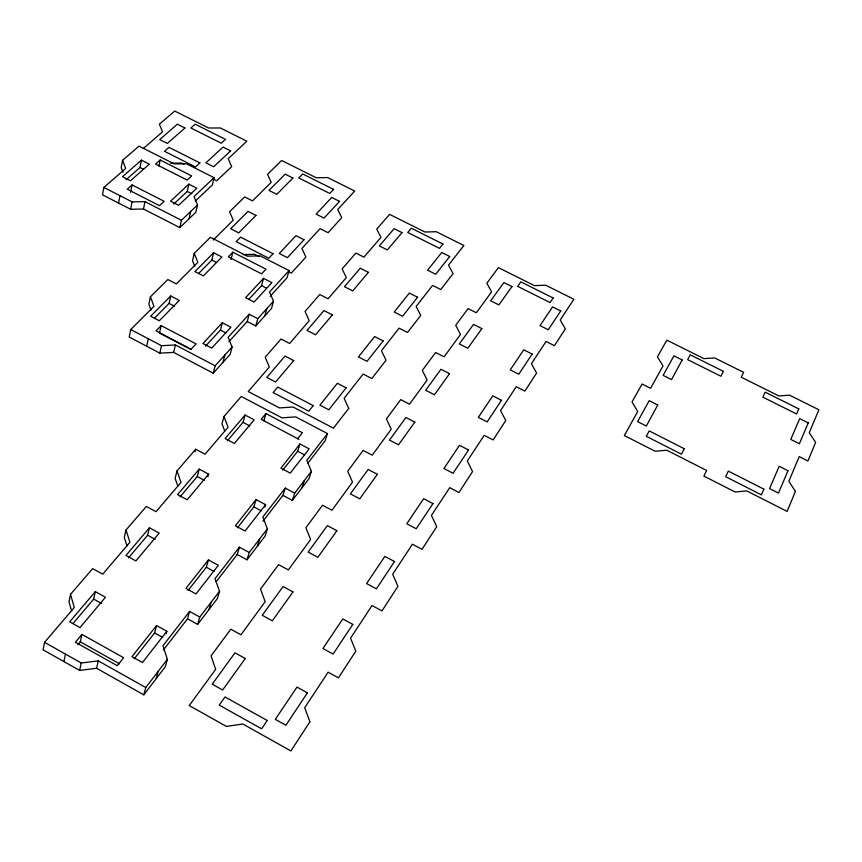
<?xml version="1.0" encoding="UTF-8"?>
<svg xmlns="http://www.w3.org/2000/svg" width="862" height="862" viewBox="0 0 862 862"><rect width="100%" height="100%" fill="white"/><g stroke="black" fill="none" stroke-linecap="round" stroke-linejoin="round"><path stroke-width="1.29" d="M122.576 160.289L125.701 168.435L103.849 187.442L102.513 194.855L130.636 209.261L143.491 209.013L179.824 227.6L195.879 212.224L197.538 204.94L194.047 196.568L214.067 177.68L186.558 163.802L174.221 163.909L139.03 146.131L122.576 160.289L121.197 167.648L122.986 172.303M118.568 203.076L119.958 195.674M130.636 192.312L132.058 184.942L164.168 201.309L159.47 205.652L127.253 189.209L132.058 184.942M307.637 463.444L325.136 440.805L327.528 433.586L295.698 416.885L281.96 417.854L241.263 396.455L223.969 416.497L228.107 427.196L205.037 454.231L195.706 449.253L176.99 470.943L181.031 482.375L156.011 511.694L146.346 506.447L126.014 530.001L129.936 542.263L102.718 574.167L92.676 568.629L70.522 594.306L74.283 607.505L44.555 642.352L43.1 649.851L79.606 670.42L96.576 668.276L143.825 694.847L165.332 666.692L167.347 659.376L162.993 645.735L189.586 611.438L199.768 617.052L197.657 624.379L187.517 618.787L189.586 611.438M130.636 209.261L132.08 201.87L103.849 187.442M126.078 179.727L140.021 167.465L141.454 160.138L149.331 164.125L130.464 180.783L122.49 176.721L141.454 160.138M143.491 209.013L144.978 201.643L132.08 201.87M70.522 594.306L68.992 601.816L71.708 611.395M158.931 166.075L160.17 159.998L191.655 175.902L187.162 180.061L155.58 164.071L160.17 159.998M194.23 253.363L197.851 262.328L176.311 283.921L167.842 279.536L150.43 296.808L153.964 306.312L130.776 329.564L129.214 337.042L159.826 353.14L173.682 352.396L213.248 373.171L230.165 354.379L232.104 347.041L228.15 337.247L249.193 314.221L257.77 318.649L273.513 301.226L269.494 292.013L289.072 270.593L260.119 255.82L247.459 256.219L210.425 237.298L194.23 253.363L192.528 260.701L194.769 266.304M63.928 661.585L65.48 654.129M150.43 296.808L148.835 304.243L151.033 310.191M77.882 644.776L80.317 641.845L81.933 634.389L123.611 657.717L117.264 665.701L75.403 642.222L81.933 634.389M146.68 346.233L148.307 338.766M73.238 623.269L93.667 599.09L95.305 591.612L105.455 597.247L80.004 627.601L69.682 621.825L95.305 591.612M79.606 670.42L81.243 662.997L98.29 660.874L145.775 687.531L143.825 694.847M173.779 204.025L187.259 191.439L188.864 184.156L196.816 188.185L178.585 205.296L170.536 201.191L188.864 184.156M179.824 227.6L181.451 220.273L197.538 204.94M161.14 325.62L156.044 330.846L191.127 349.218L196.094 343.895L161.14 325.62L159.481 333.066L190.804 349.466M154.513 318.143L169.081 303.392L170.751 295.989L179.296 300.429L159.33 320.761L150.656 316.225L170.751 295.989M189.047 218.765L190.696 211.459M159.826 353.14L161.506 345.694L175.417 344.972L215.155 365.8L232.104 347.041M126.014 530.001L124.3 537.479L127.026 546.055M96.576 668.276L98.29 660.874M214.067 177.68L212.375 184.899L195.254 201.148M173.682 352.396L175.417 344.972M198.81 273.286L211.858 260.087L213.625 252.781L221.9 257.027L203.346 275.926L194.952 271.595L213.625 252.781M128.557 557.811L147.628 535.227L149.438 527.781L159.222 533.104L135.894 560.925L125.96 555.473L149.438 527.781M176.99 470.943L175.115 478.367L177.798 485.985M231.005 259.473L232.837 252.2L265.97 269.138L261.574 273.847L228.322 256.822L232.837 252.2M205.501 346.19L220.403 330.081L222.277 322.744L230.919 327.226L211.718 348.129L202.947 343.539L222.277 322.744M213.248 373.171L215.155 365.8M195.071 451.72L195.706 449.253M222.978 362.363L224.896 355.015M134.213 658.859L154.61 632.945L156.55 625.575L166.84 631.275L166.172 633.721M180.007 496.921L197.247 476.524L199.197 469.122L208.626 474.175L207.968 476.632M228.861 341.708L247.243 321.515L249.193 314.221M223.969 416.497L221.976 423.867L224.713 430.989M249.021 299.157L261.574 285.602L263.535 278.351L271.907 282.639L254.064 302.056L245.573 297.681L263.535 278.351M156.205 678.642L158.199 671.326M247.243 321.515L255.777 325.933L257.77 318.649M264.806 315.901L266.821 308.639M273.513 301.226L271.487 308.477L255.777 325.933M227.439 440.784L243.009 422.358L245.077 415.031L254.182 419.826L234.378 443.445L225.133 438.542L245.077 415.031M289.072 270.593L287.035 277.79L270.151 296.334M188.056 590.47L206.341 567.25L208.421 559.901L218.323 565.3L195.997 593.918L185.923 588.39L208.421 559.901M263.826 420.871L265.97 413.566L302.39 432.735L297.724 438.607M208.992 609.542L211.136 602.226M239.42 547.187L237.222 554.503L246.985 559.794L249.237 552.499L239.42 547.187L215.037 578.628L219.519 591.289L217.343 598.605L197.657 624.379M237.352 527.867L253.859 506.899L256.068 499.583L265.615 504.701L264.86 507.125M257.393 546.174L259.667 538.879M285.247 488.097L282.941 495.37L292.358 500.402L294.707 493.139L285.247 488.097L262.813 517.038L267.371 528.826L265.076 536.121L246.985 559.794M282.768 470.178L297.681 451.246L299.976 443.995L309.189 448.854L290.257 473.119L280.893 468.152L299.976 443.995M301.959 487.838L304.318 480.597M327.528 433.586L306.807 460.308L311.419 471.331L309.038 478.572L292.358 500.402M145.775 687.531L167.347 659.376M199.768 617.052L219.519 591.289M249.237 552.499L267.371 528.826M294.707 493.139L311.419 471.331M163.414 649.959L187.517 618.787M216.146 581.764L237.222 554.503M262.953 521.23L282.941 495.37M166.84 631.275L142.456 662.522L131.994 656.672L156.55 625.575M265.615 504.701L245.077 531.003L235.38 525.777L256.068 499.583M265.97 413.566L261.164 419.331L298.931 439.372M208.626 474.175L187.173 499.766L177.594 494.594L199.197 469.122M213.226 240.078L233.214 220.155L229.583 211.772L244.636 196.924L252.534 200.9L271.207 182.291L267.522 174.361L281.605 160.472L316.182 177.734L327.711 177.583L354.735 191.052L337.71 209.552L341.729 217.698L328.088 232.697L320.104 228.667L301.894 248.45L305.891 257.07L291.281 273.125L288.899 271.907M143.243 148.566L162.552 131.843L159.384 124.193L174.717 111.058L208.615 127.996L220.36 127.985L246.855 141.206L228.193 158.727L231.695 166.581L216.728 180.783L213.216 179.005M243.052 254.635L254.365 254.29L259.128 256.714M170.611 163.166L181.634 163.069L183.972 164.243M140.021 167.465L143.383 169.178M187.259 191.439L191.784 193.734M144.978 201.643L181.451 220.273M211.858 260.087L216.567 262.501M261.574 285.602L266.336 288.048M169.081 303.392L174.404 306.161M220.403 330.081L225.779 332.883M130.776 329.564L161.506 345.694M243.009 422.358L249.808 425.957M297.681 451.246L304.555 454.888M197.247 476.524L204.283 480.296M253.859 506.899L261.251 510.864M147.628 535.227L155.203 539.364M206.341 567.25L214.002 571.431M93.667 599.09L101.522 603.454M154.61 632.945L162.573 637.363M80.317 641.845L119.484 663.794M44.555 642.352L81.243 662.997M795.4 491.394L787.135 511.446L746.707 490.877L735.178 492.03L703.898 476.093L706.614 470.469L666.822 450.223L655.131 451.235L624.347 435.547L637.697 411.508L632.018 401.94L642.104 384.032L650.584 388.299L663.04 365.897L657.426 356.857L666.854 340.156L703.92 358.614L714.684 357.935L743.647 372.341L741.266 377.211L778.882 395.938L789.506 395.152L818.9 409.773L809.235 432.778L815.635 442.314L807.942 460.987L799.225 456.601L788.859 481.287L795.4 491.394M787.965 470.738L778.483 493.107L769.561 488.582L779.173 466.299L787.965 470.738M808.233 422.897L799.397 443.747L790.777 439.415L799.742 418.652L808.233 422.897M763.872 489.153L761.394 494.853L725.707 476.697L728.325 471.094L763.872 489.153M798.805 408.922L796.607 413.986L762.827 397.145L765.154 392.156L798.805 408.922M684.223 448.703L681.454 454.188L646.317 436.323L649.226 430.925L684.223 448.703M723.401 371.35L720.934 376.241L687.66 359.637L690.246 354.832L723.401 371.35M657.749 405L646.328 426.033L637.632 421.626L649.194 400.679L657.749 405M682.198 359.982L671.541 379.603L663.137 375.39L673.912 355.844L682.198 359.982M309.9 721.742L290.914 750.942L242.825 724.026L226.383 726.407L189.231 705.558L215.672 669.386L211.071 655.853L230.8 629.195L240.961 634.788L265.173 601.665L260.486 589.091L278.588 564.632L288.371 569.922L310.622 539.483L305.881 527.76L322.55 505.229L331.989 510.25L352.504 482.17L347.731 471.212L363.139 450.395L372.244 455.179L391.229 429.201L386.435 418.921L400.711 399.623L409.515 404.181L427.132 380.077L422.326 370.412L435.601 352.483L444.124 356.836L460.513 334.413L455.718 325.297L468.088 308.596L476.341 312.755L491.62 291.841L486.858 283.232L498.398 267.629L534.515 285.656L545.668 285.193L573.887 299.265L560.214 320.007L565.364 328.853L554.417 345.684L546.066 341.471L531.423 363.689L536.617 373.063L524.883 391.111L516.263 386.715L500.531 410.571L505.768 420.516L493.139 439.922L484.228 435.31L467.301 460.998L472.559 471.579L458.95 492.504L449.727 487.666L431.453 515.39L436.722 526.693L422.014 549.32L412.445 544.234L392.663 574.254L397.932 586.343L381.974 610.899L372.05 605.533L350.554 638.149L355.812 651.133L338.432 677.855L328.12 672.188L304.685 707.756L309.9 721.742M307.4 692.843L285.904 725.244L275.301 719.339L296.991 687.089L307.4 692.843M352.806 624.4L333.109 654.086L322.927 648.515L342.785 618.959L352.806 624.4M394.516 561.528L376.403 588.832L366.598 583.552L384.861 556.378L394.516 561.528M432.961 503.58L416.249 528.762L406.799 523.751L423.651 498.678L432.961 503.58M468.519 449.986L453.046 473.303L443.919 468.529L459.521 445.32L468.519 449.986M501.49 400.291L487.138 421.927L478.313 417.38L492.795 395.83L501.49 400.291M532.156 354.067L518.795 374.205L510.25 369.863L523.73 349.81L532.156 354.067M560.742 310.966L548.275 329.758L540.011 325.599L552.585 306.894L560.742 310.966M267.231 720.503L261.628 728.799L219.228 705.094L225.025 696.959L267.231 720.503M553.156 297.993L550.064 302.562L517.653 286.356L520.853 281.863L553.156 297.993M245.271 658.493L222.665 690.009L212.214 684.18L234.992 652.814L245.271 658.493M293.015 591.925L272.295 620.802L262.242 615.296L283.124 586.548L293.015 591.925M336.902 530.733L317.841 557.305L308.143 552.089L327.355 525.637L336.902 530.733M377.362 474.315L359.777 498.839L350.425 493.883L368.16 469.467L377.362 474.315M414.805 422.111L398.524 444.814L389.495 440.105L405.916 417.488L414.805 422.111M449.544 373.677L434.416 394.764L425.688 390.26L440.945 369.27L449.544 373.677M481.858 328.616L467.786 348.248L459.327 343.949L473.529 324.392L481.858 328.616M512.006 286.583L498.861 304.911L490.672 300.795L503.925 282.542L512.006 286.583M348.711 408.426L333.422 428.166L293.048 407.004L279.482 407.931L248.256 391.542L269.332 367.05L265.205 357.202L281.044 339.014L289.643 343.464L309.221 320.729L305.04 311.451L319.78 294.535L328.11 298.791L346.33 277.607L342.128 268.858L355.866 253.083L363.936 257.156L380.961 237.395L376.737 229.12L389.581 214.369L424.923 232.018L436.28 231.716L463.896 245.487L448.52 265.119L453.1 273.61L440.784 289.524L432.616 285.408L416.152 306.409L420.742 315.406L407.532 332.463L399.106 328.163L381.446 350.694L386.025 360.23L371.845 378.547L363.139 374.054L344.143 398.287L348.711 408.426M346.158 387.825L328.821 409.816L319.91 405.162L337.376 383.267L346.158 387.825M383.148 340.91L367.04 361.34L358.42 356.9L374.658 336.557L383.148 340.91M417.585 297.239L402.576 316.268L394.236 312.022L409.353 293.08L417.585 297.239M449.705 256.499L435.698 274.267L427.606 270.194L441.732 252.501L449.705 256.499M313.229 405.625L308.736 411.217L273.092 392.555L277.715 387.06L313.229 405.625M442.949 244.021L439.48 248.342L407.769 232.481L411.336 228.236L442.949 244.021M293.726 360.596L275.603 382.017L266.8 377.416L285.042 356.092L293.726 360.596M332.398 314.899L315.557 334.801L307.034 330.405L323.993 310.589L332.398 314.899M368.408 272.349L352.72 290.893L344.455 286.69L360.262 268.222L368.408 272.349M402.015 232.632L387.361 249.948L379.345 245.918L394.117 228.678L402.015 232.632M304.006 239.744L287.423 257.663L279.277 253.514L295.968 235.671L304.006 239.744M339.531 201.363L324.037 218.108L316.138 214.121L331.73 197.452L339.531 201.363M273.082 253.708L268.793 258.255L236.188 241.629L240.584 237.158L273.082 253.708M333.583 189.392L329.758 193.465L298.748 177.949L302.67 173.952L333.583 189.392M255.96 215.425L238.731 232.88L230.66 228.764L247.997 211.395L255.96 215.425M292.897 178.025L276.788 194.338L268.955 190.394L285.171 174.156L292.897 178.025M230.65 150.904L213.679 166.754L205.932 162.853L222.999 147.079L230.65 150.904M199.887 162.907L195.502 166.937L164.502 151.292L168.984 147.337L199.887 162.907M225.478 139.375L221.286 143.221L190.879 127.996L195.157 124.214L225.478 139.375M184.931 128.007L167.368 143.437L159.685 139.579L177.346 124.203L184.931 128.007"/></g></svg>
